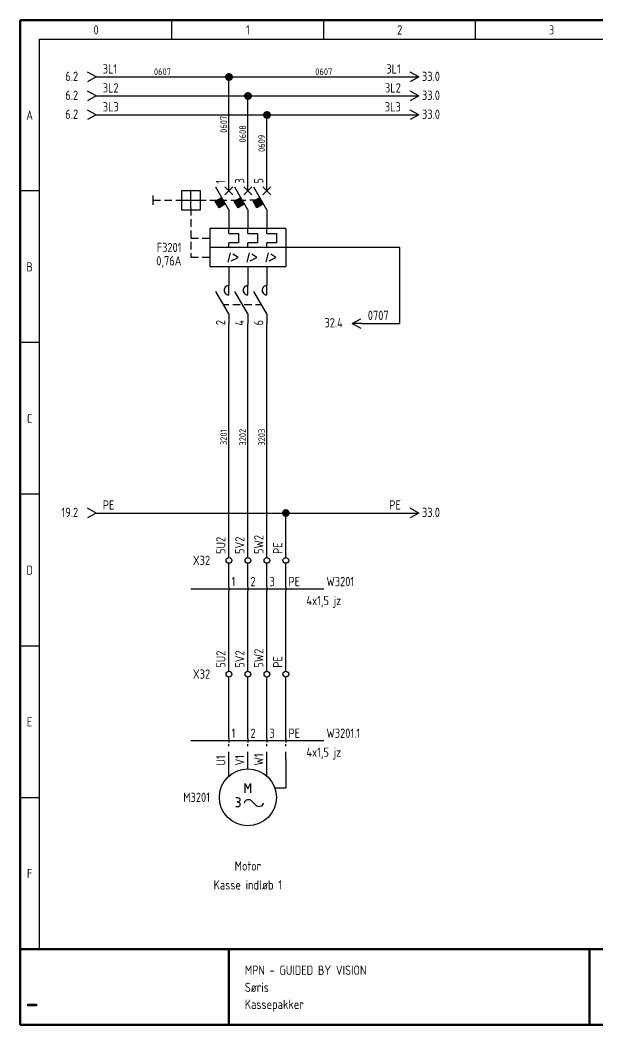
# Model space of a CAD drawing. Header units: millimetres. Extents: x 10 to 410, y 10 to 275.
# Drawn here: x 10 to 162.2, y 10 to 275 of the extents above; entities that cross this region are included whole.
import ezdxf
from ezdxf.enums import TextEntityAlignment as Align

# ---------------------------------------------------------------- set-up
doc = ezdxf.new("R2010")
doc.units = ezdxf.units.MM
doc.linetypes.add('Caddy_Dashdotdot', pattern=[7.5, 2, -1.5, 0.5, -1.5, 0.5, -1.5])
doc.linetypes.add('Caddy_Solid', pattern=[0])
doc.layers.add('2', color=7, linetype='Continuous')
doc.styles.add('Caddy_Vectorfont1p', font='isocp___.ttf', dxfattribs={"width": 0.9})
picture_1 = doc.add_image_def('image1.bmp', size_in_pixel=(51, 10))

# ---------------------------------------------------------------- blocks, each defined once
blk = doc.blocks.new('Blk1')
at = {"linetype": 'Caddy_Solid', "lineweight": 50}
for p, q in [((10, 10), (10, 275)), ((10, 275), (410, 275)), ((10, 30), (410, 30)), ((65, 30), (65, 10)), ((160, 30), (160, 10)), ((410, 10), (10, 10))]:
    blk.add_line(p, q, dxfattribs=at)
at = {"linetype": 'Caddy_Solid', "lineweight": 25}
for p, q in [((50, 270), (50, 275)), ((90, 270), (90, 275)), ((130, 270), (130, 275)), ((15, 270), (15, 30)), ((15, 270), (405, 270)), ((15, 230), (10, 230)), ((15, 190), (10, 190)), ((15, 150), (10, 150)), ((10, 110), (15, 110)), ((10, 70), (15, 70)), ((10, 30), (15, 30))]:
    blk.add_line(p, q, dxfattribs=at)
at = {"lineweight": 25, "style": 'Caddy_Vectorfont1p', "width": 0.9}
for s, p in [('0', (30, 271.2)), ('1', (70, 271.2)), ('2', (110, 271.2)), ('3', (150, 271.2)), ('A', (12.5, 248.7)), ('B', (12.5, 208.7)), ('C', (12.5, 168.7)), ('D', (12.5, 128.7)), ('E', (12.5, 88.7)), ('F', (12.5, 48.7))]:
    blk.add_text(s, height=2.45, dxfattribs=at).set_placement(p, align=Align.CENTER)
for s, p in [('MPN - GUIDED BY VISION', (69.2, 23.2)), ('Søris', (69.2, 18.7)), ('Kassepakker', (69.2, 14.2))]:
    blk.add_text(s, height=2.45, dxfattribs=at).set_placement(p)
image = blk.add_image(picture_1, insert=(12, 15), size_in_units=(2.32, 0.484))
blk = doc.blocks.new('Blk2')
at = {"linetype": 'Caddy_Solid', "lineweight": 25}
for p, q in [((70, 103.25), (70, 105)), ((70, 100), (70, 101.75))]:
    blk.add_line(p, q, dxfattribs=at)
blk.add_circle((70, 102.5), 0.75, dxfattribs=at)
at = {"lineweight": 25, "style": 'Caddy_Vectorfont1p', "width": 0.9, "flags": 1}
blk.add_attdef('$TAG160410', (72.6, 104.2), '', height=2.45, rotation=90, dxfattribs=at)
at = {"layer": '2', "lineweight": 25, "style": 'Caddy_Vectorfont1p', "width": 0.9}
blk.add_attdef('$TAG160400', (69.1, 104.2), '', height=2.45, rotation=90, dxfattribs=at)
at = {"layer": '2', "lineweight": 25, "style": 'Caddy_Vectorfont1p', "width": 0.9, "flags": 1}
for tag, p in [('$TAG140020', (65.05, 108.3)), ('$TAG140050', (65.05, 104.8)), ('$TAG160010', (65.05, 101.3)), ('$TAG160030', (65.05, 97.8)), ('$TAG160040', (65.05, 92.8))]:
    blk.add_attdef(tag, text='', height=2.45, dxfattribs=at).set_placement(p, align=Align.RIGHT)
blk = doc.blocks.new('Blk3')
at = {"linetype": 'Caddy_Solid', "lineweight": 25}
for p, q in [((75, 103.25), (75, 105)), ((75, 100), (75, 101.75))]:
    blk.add_line(p, q, dxfattribs=at)
blk.add_circle((75, 102.5), 0.75, dxfattribs=at)
at = {"lineweight": 25, "style": 'Caddy_Vectorfont1p', "width": 0.9, "flags": 1}
blk.add_attdef('$TAG160410', (77.6, 104.2), '', height=2.45, rotation=90, dxfattribs=at)
at = {"layer": '2', "lineweight": 25, "style": 'Caddy_Vectorfont1p', "width": 0.9}
blk.add_attdef('$TAG160400', (74.1, 104.2), '', height=2.45, rotation=90, dxfattribs=at)
at = {"layer": '2', "lineweight": 25, "style": 'Caddy_Vectorfont1p', "width": 0.9, "flags": 1}
for tag, p in [('$TAG140020', (70.05, 108.3)), ('$TAG140050', (70.05, 104.8)), ('$TAG160010', (70.05, 101.3)), ('$TAG160030', (70.05, 97.8)), ('$TAG160040', (70.05, 92.8))]:
    blk.add_attdef(tag, text='', height=2.45, dxfattribs=at).set_placement(p, align=Align.RIGHT)
blk = doc.blocks.new('Blk4')
at = {"linetype": 'Caddy_Solid', "lineweight": 25}
for p, q in [((65, 103.25), (65, 105)), ((65, 100), (65, 101.75))]:
    blk.add_line(p, q, dxfattribs=at)
blk.add_circle((65, 102.5), 0.75, dxfattribs=at)
at = {"lineweight": 25, "style": 'Caddy_Vectorfont1p', "width": 0.9, "flags": 1}
blk.add_attdef('$TAG160410', (67.6, 104.2), '', height=2.45, rotation=90, dxfattribs=at)
at = {"layer": '2', "lineweight": 25, "style": 'Caddy_Vectorfont1p', "width": 0.9}
blk.add_attdef('$TAG160400', (64.1, 104.2), '', height=2.45, rotation=90, dxfattribs=at)
at = {"layer": '2', "lineweight": 25, "style": 'Caddy_Vectorfont1p', "width": 0.9, "flags": 1}
for tag, p in [('$TAG140020', (60.05, 108.3)), ('$TAG140050', (60.05, 104.8)), ('$TAG160030', (60.05, 97.8)), ('$TAG160040', (60.05, 92.8))]:
    blk.add_attdef(tag, text='', height=2.45, dxfattribs=at).set_placement(p, align=Align.RIGHT)
at = {"layer": '2', "lineweight": 25, "style": 'Caddy_Vectorfont1p', "width": 0.9}
blk.add_attdef('$TAG160010', text='', height=2.45, dxfattribs=at).set_placement((60.05, 101.3), align=Align.RIGHT)
blk = doc.blocks.new('Blk5')
at = {"linetype": 'Caddy_Solid', "lineweight": 25}
for p, q in [((65, 230), (65, 235)), ((70, 230), (70, 235)), ((75, 230), (75, 235)), ((65, 225), (61.58, 230.92)), ((63.94, 228.94), (66.06, 231.06)), ((63.94, 231.06), (66.06, 228.94)), ((70, 225), (66.58, 230.92)), ((68.94, 228.94), (71.06, 231.06)), ((68.94, 231.06), (71.06, 228.94)), ((75, 225), (71.58, 230.92)), ((73.94, 228.94), (76.06, 231.06)), ((73.94, 231.06), (76.06, 228.94)), ((45, 228.75), (45, 226.25)), ((57.5, 230), (52.5, 230)), ((52.5, 230), (52.5, 225)), ((55, 225.5), (55, 230)), ((57.5, 225), (57.5, 230)), ((61.4, 227.23), (63.13, 228.23)), ((63.57, 226.17), (62.57, 227.91)), ((63.7, 226.25), (62.7, 227.98)), ((63.79, 226.3), (62.79, 228.03)), ((63.92, 226.38), (62.92, 228.11)), ((64, 226.42), (63, 228.16)), ((66.4, 227.23), (68.13, 228.23)), ((68.57, 226.17), (67.57, 227.91)), ((68.7, 226.25), (67.7, 227.98)), ((68.79, 226.3), (67.79, 228.03)), ((68.92, 226.38), (67.92, 228.11)), ((69, 226.42), (68, 228.16)), ((71.4, 227.23), (73.13, 228.23)), ((73.57, 226.17), (72.57, 227.91)), ((73.7, 226.25), (72.7, 227.98)), ((73.79, 226.3), (72.79, 228.03)), ((73.92, 226.38), (72.92, 228.11)), ((74, 226.42), (73, 228.16)), ((45, 227.5), (47, 227.5)), ((48, 227.5), (50, 227.5)), ((51, 227.5), (53, 227.5)), ((53, 227.5), (57, 227.5)), ((55, 225.5), (55, 223.5)), ((57, 227.5), (59, 227.5)), ((60, 227.5), (62, 227.5)), ((62.4, 225.5), (61.4, 227.23)), ((62.49, 225.55), (61.49, 227.28)), ((62.62, 225.62), (61.62, 227.36)), ((62.71, 225.67), (61.71, 227.41)), ((62.83, 225.75), (61.83, 227.48)), ((62.92, 225.8), (61.92, 227.53)), ((63.05, 225.88), (62.05, 227.61)), ((63.14, 225.92), (62.14, 227.66)), ((63.27, 226), (62.27, 227.73)), ((63.35, 226.05), (62.35, 227.78)), ((64.13, 226.5), (62.4, 225.5)), ((63.48, 226.12), (62.48, 227.86)), ((63, 227.5), (64.5, 227.5)), ((65.5, 227.5), (68, 227.5)), ((67.4, 225.5), (66.4, 227.23)), ((67.49, 225.55), (66.49, 227.28)), ((67.62, 225.62), (66.62, 227.36)), ((67.71, 225.67), (66.71, 227.41)), ((67.83, 225.75), (66.83, 227.48)), ((67.92, 225.8), (66.92, 227.53)), ((68.05, 225.88), (67.05, 227.61)), ((68.14, 225.92), (67.14, 227.66)), ((68.27, 226), (67.27, 227.73)), ((68.35, 226.05), (67.35, 227.78)), ((69.13, 226.5), (67.4, 225.5)), ((68.48, 226.12), (67.48, 227.86)), ((68.5, 227.5), (69.5, 227.5)), ((72, 227.5), (70.5, 227.5)), ((72.4, 225.5), (71.4, 227.23)), ((72.49, 225.55), (71.49, 227.28)), ((72.62, 225.62), (71.62, 227.36)), ((72.71, 225.67), (71.71, 227.41)), ((72.83, 225.75), (71.83, 227.48)), ((72.92, 225.8), (71.92, 227.53)), ((73.05, 225.88), (72.05, 227.61)), ((73.14, 225.92), (72.14, 227.66)), ((73.27, 226), (72.27, 227.73)), ((73.35, 226.05), (72.35, 227.78)), ((74.13, 226.5), (72.4, 225.5)), ((73.48, 226.12), (72.48, 227.86)), ((52.5, 225), (57.5, 225)), ((65, 225), (65, 220)), ((70, 225), (70, 220)), ((75, 225), (75, 220)), ((55, 222.5), (55, 220.5)), ((60, 220), (60, 210)), ((80, 220), (60, 220)), ((65, 218.75), (65, 220)), ((70, 218.75), (70, 220)), ((75, 218.75), (75, 220)), ((80, 220), (80, 210)), ((55, 219.5), (55, 217.5)), ((55, 217.5), (57, 217.5)), ((58, 217.5), (60, 217.5)), ((65, 218.75), (67.5, 218.75)), ((67.5, 218.75), (67.5, 216.25)), ((70, 218.75), (72.5, 218.75)), ((72.5, 218.75), (72.5, 216.25)), ((75, 218.75), (77.5, 218.75)), ((77.5, 218.75), (77.5, 216.25)), ((55, 216.5), (55, 214.5)), ((80, 215), (60, 215)), ((67.5, 216.25), (65, 216.25)), ((65, 215), (65, 216.25)), ((70, 215), (70, 216.25)), ((72.5, 216.25), (70, 216.25)), ((77.5, 216.25), (75, 216.25)), ((75, 215), (75, 216.25)), ((55, 213.5), (55, 212.5)), ((55, 212.5), (57, 212.5)), ((58, 212.5), (60, 212.5)), ((64.8, 211.2), (65.46, 213.65)), ((65.59, 211.55), (67.4, 212.43)), ((67.4, 212.43), (66.06, 213.3)), ((69.8, 211.2), (70.46, 213.65)), ((70.59, 211.55), (72.4, 212.43)), ((72.4, 212.43), (71.06, 213.3)), ((74.8, 211.2), (75.46, 213.65)), ((75.59, 211.55), (77.4, 212.43)), ((77.4, 212.43), (76.06, 213.3)), ((60, 210), (80, 210)), ((65, 210), (65, 205)), ((70, 210), (70, 205)), ((75, 210), (75, 205))]:
    blk.add_line(p, q, dxfattribs=at)
at = {"lineweight": 25, "style": 'Caddy_Vectorfont1p', "width": 0.9}
for tag, p in [('$TAG175000_00', (64.05, 231.9)), ('$TAG175000_02', (69.05, 231.9)), ('$TAG175000_04', (74.05, 231.9))]:
    blk.add_attdef(tag, p, '', height=2.45, rotation=90, dxfattribs=at)
at = {"lineweight": 25, "style": 'Caddy_Vectorfont1p', "width": 0.9, "flags": 1}
for tag, p in [('$TAG140020', (52.5, 220.8)), ('$TAG140050', (52.5, 217.3)), ('$TAG160040', (52.5, 206.8))]:
    blk.add_attdef(tag, text='', height=2.45, dxfattribs=at).set_placement(p, align=Align.RIGHT)
at = {"lineweight": 25, "style": 'Caddy_Vectorfont1p', "width": 0.9}
for tag, p in [('$TAG160010', (52.5, 213.8)), ('$TAG160030', (52.5, 210.3))]:
    blk.add_attdef(tag, text='', height=2.45, dxfattribs=at).set_placement(p, align=Align.RIGHT)
for tag, p in [('$TAG175000_01', (64.05, 208.4)), ('$TAG175000_03', (69.05, 208.4)), ('$TAG175000_05', (74.05, 208.4))]:
    blk.add_attdef(tag, text='', height=2.45, rotation=90, dxfattribs=at).set_placement(p, align=Align.RIGHT)
blk = doc.blocks.new('Blk6')
at = {"linetype": 'Caddy_Solid', "lineweight": 25}
for p, q in [((65, 202.5), (65, 205)), ((70, 202.5), (70, 205)), ((75, 202.5), (75, 205)), ((65, 197.5), (61.58, 203.42)), ((70, 197.5), (66.58, 203.42)), ((75, 197.5), (71.58, 203.42)), ((63.56, 200), (65, 200)), ((66, 200), (68, 200)), ((69, 200), (71, 200)), ((72, 200), (73.56, 200)), ((65, 197.5), (65, 195)), ((70, 197.5), (70, 195)), ((75, 197.5), (75, 195))]:
    blk.add_line(p, q, dxfattribs=at)
for centre in [(65, 203.75), (70, 203.75), (75, 203.75)]:
    blk.add_ellipse(centre, major_axis=(1.25, 0), ratio=1, start_param=1.570796, end_param=4.712389, dxfattribs=at)
at = {"lineweight": 25, "style": 'Caddy_Vectorfont1p', "width": 0.9}
for tag, p in [('$TAG175000_00', (64.05, 205.9)), ('$TAG175000_02', (69.05, 205.9)), ('$TAG175000_04', (74.05, 205.9))]:
    blk.add_attdef(tag, p, '', height=2.45, rotation=90, dxfattribs=at)
at = {"lineweight": 25, "style": 'Caddy_Vectorfont1p', "width": 0.9, "flags": 1}
for tag, p in [('$TAG140020', (59, 205.8)), ('$TAG140050', (59, 202.3)), ('$TAG160010', (59, 198.8)), ('$TAG160040', (48.8, 194.06))]:
    blk.add_attdef(tag, text='', height=2.45, dxfattribs=at).set_placement(p, align=Align.RIGHT)
at = {"lineweight": 25, "style": 'Caddy_Vectorfont1p', "width": 0.9}
for tag, p in [('$TAG160030', (48.8, 197.56)), ('$TAG160500', (59, 195.3))]:
    blk.add_attdef(tag, text='', height=2.45, dxfattribs=at).set_placement(p, align=Align.RIGHT)
for tag, p in [('$TAG175000_01', (64.05, 195.9)), ('$TAG175000_03', (69.05, 195.9)), ('$TAG175000_05', (74.05, 195.9))]:
    blk.add_attdef(tag, text='', height=2.45, rotation=90, dxfattribs=at).set_placement(p, align=Align.RIGHT)
blk = doc.blocks.new('Blk7')
at = {"linetype": 'Caddy_Solid', "lineweight": 25}
for p, q in [((80, 103.25), (80, 105)), ((80, 100), (80, 101.75))]:
    blk.add_line(p, q, dxfattribs=at)
blk.add_circle((80, 102.5), 0.75, dxfattribs=at)
at = {"lineweight": 25, "style": 'Caddy_Vectorfont1p', "width": 0.9, "flags": 1}
blk.add_attdef('$TAG160410', (82.6, 104.2), '', height=2.45, rotation=90, dxfattribs=at)
at = {"layer": '2', "lineweight": 25, "style": 'Caddy_Vectorfont1p', "width": 0.9}
blk.add_attdef('$TAG160400', (79.1, 104.2), '', height=2.45, rotation=90, dxfattribs=at)
at = {"layer": '2', "lineweight": 25, "style": 'Caddy_Vectorfont1p', "width": 0.9, "flags": 1}
for tag, p in [('$TAG140020', (75.05, 108.3)), ('$TAG140050', (75.05, 104.8)), ('$TAG160010', (75.05, 101.3)), ('$TAG160030', (75.05, 97.8)), ('$TAG160040', (75.05, 92.8))]:
    blk.add_attdef(tag, text='', height=2.45, dxfattribs=at).set_placement(p, align=Align.RIGHT)
blk = doc.blocks.new('Blk8')
at = {"linetype": 'Caddy_Solid', "lineweight": 25}
for p, q in [((65, 75.59), (65, 80)), ((70, 77.5), (70, 80)), ((75, 75.59), (75, 80)), ((80, 80), (80, 72.5)), ((69.3, 71.2), (69.3, 73.65)), ((69.3, 73.65), (70, 72.25)), ((70, 72.25), (70.7, 73.65)), ((70.7, 73.65), (70.7, 71.2)), ((77.07, 72.5), (80, 72.5)), ((66.86, 69.93), (67.39, 69.93)), ((67.39, 69.93), (67.48, 69.91)), ((67.48, 69.91), (67.56, 69.9)), ((67.56, 69.9), (67.65, 69.86)), ((67.65, 69.86), (67.74, 69.79)), ((67.74, 68.93), (67.65, 68.88)), ((67.74, 69.79), (67.82, 69.69)), ((67.82, 69.04), (67.74, 68.93)), ((67.82, 69.69), (67.88, 69.58)), ((67.88, 69.15), (67.82, 69.04)), ((67.88, 69.58), (67.9, 69.49)), ((67.9, 69.23), (67.88, 69.15)), ((67.9, 69.49), (67.91, 69.41)), ((67.91, 69.32), (67.9, 69.23)), ((67.91, 69.41), (67.91, 69.32)), ((71.06, 69.04), (72.11, 67.99)), ((67.39, 67.48), (66.86, 67.48)), ((67.39, 68.79), (67.21, 68.79)), ((67.21, 68.79), (67.39, 68.79)), ((67.48, 68.81), (67.39, 68.79)), ((67.39, 68.79), (67.48, 68.78)), ((67.48, 67.5), (67.39, 67.48)), ((67.56, 68.83), (67.48, 68.81)), ((67.48, 68.78), (67.56, 68.76)), ((67.56, 67.52), (67.48, 67.5)), ((67.65, 68.88), (67.56, 68.83)), ((67.56, 68.76), (67.65, 68.71)), ((67.65, 67.57), (67.56, 67.52)), ((67.65, 68.71), (67.74, 68.65)), ((67.74, 67.62), (67.65, 67.57)), ((67.74, 68.65), (67.82, 68.55)), ((67.82, 67.73), (67.74, 67.62)), ((67.82, 68.55), (67.88, 68.45)), ((67.88, 67.83), (67.82, 67.73)), ((67.88, 68.45), (67.9, 68.36)), ((67.9, 67.92), (67.88, 67.83)), ((67.9, 68.36), (67.91, 68.27)), ((67.91, 68.01), (67.9, 67.92)), ((67.91, 68.27), (67.91, 68.01))]:
    blk.add_line(p, q, dxfattribs=at)
blk.add_circle((70, 70), 7.5, dxfattribs=at)
for centre, start_param, end_param in [((70.19, 68.16), 0.785398, 2.863293), ((72.99, 68.86), -2.356194, -0.32175)]:
    blk.add_ellipse(centre, major_axis=(1.24, 0), ratio=1, start_param=start_param, end_param=end_param, dxfattribs=at)
at = {"lineweight": 25, "style": 'Caddy_Vectorfont1p', "width": 0.9}
for tag, p in [('$TAG175000_00', (64.1, 78.4)), ('$TAG175000_01', (69.1, 78.4)), ('$TAG175000_02', (74.1, 78.4)), ('$TAG175000_03', (79.1, 78.4))]:
    blk.add_attdef(tag, p, '', height=2.45, rotation=90, dxfattribs=at)
for tag, p in [('$TAG160010', (60, 68.8)), ('$TAG160030', (60, 65.3))]:
    blk.add_attdef(tag, text='', height=2.45, dxfattribs=at).set_placement(p, align=Align.RIGHT)
at = {"lineweight": 25, "style": 'Caddy_Vectorfont1p', "width": 0.9, "flags": 1}
blk.add_attdef('$TAG160040', text='', height=2.45, dxfattribs=at).set_placement((60, 61.8), align=Align.RIGHT)
blk = doc.blocks.new('Blk9')
at = {"linetype": 'Caddy_Solid', "lineweight": 25}
blk.add_line((65, 85.5), (65, 84.5), dxfattribs=at)
at = {"lineweight": 25, "style": 'Caddy_Vectorfont1p', "width": 0.9}
blk.add_attdef('$TAG160210', (65.7, 85.7), '', height=2.45, dxfattribs=at)
at = {"lineweight": 25, "style": 'Caddy_Vectorfont1p', "width": 0.9, "flags": 1}
for tag, p in [('$TAG160010', (90.7, 85.7)), ('$TAG160220', (65.7, 80.7)), ('$TAG160030', (90.7, 80.7)), ('$TAG160230', (65.7, 75.7)), ('$TAG160200', (90.7, 75.7)), ('$TAG160040', (90.7, 70.7)), ('$TAG160101', (90.7, 65.7))]:
    blk.add_attdef(tag, p, '', height=2.45, dxfattribs=at)
blk = doc.blocks.new('Blk10')
at = {"linetype": 'Caddy_Solid', "lineweight": 25}
blk.add_line((70, 85.5), (70, 84.5), dxfattribs=at)
at = {"lineweight": 25, "style": 'Caddy_Vectorfont1p', "width": 0.9}
blk.add_attdef('$TAG160210', (70.7, 85.7), '', height=2.45, dxfattribs=at)
at = {"lineweight": 25, "style": 'Caddy_Vectorfont1p', "width": 0.9, "flags": 1}
for tag, p in [('$TAG160010', (90.7, 85.7)), ('$TAG160220', (70.7, 80.7)), ('$TAG160030', (90.7, 80.7)), ('$TAG160230', (70.7, 75.7)), ('$TAG160200', (90.7, 75.7)), ('$TAG160040', (90.7, 70.7)), ('$TAG160101', (90.7, 65.7))]:
    blk.add_attdef(tag, p, '', height=2.45, dxfattribs=at)
blk = doc.blocks.new('Blk11')
at = {"linetype": 'Caddy_Solid', "lineweight": 25}
blk.add_line((75, 85.5), (75, 84.5), dxfattribs=at)
at = {"lineweight": 25, "style": 'Caddy_Vectorfont1p', "width": 0.9}
blk.add_attdef('$TAG160210', (75.7, 85.7), '', height=2.45, dxfattribs=at)
at = {"lineweight": 25, "style": 'Caddy_Vectorfont1p', "width": 0.9, "flags": 1}
for tag, p in [('$TAG160010', (90.7, 85.7)), ('$TAG160220', (75.7, 80.7)), ('$TAG160030', (90.7, 80.7)), ('$TAG160230', (75.7, 75.7)), ('$TAG160200', (90.7, 75.7)), ('$TAG160040', (90.7, 70.7)), ('$TAG160101', (90.7, 65.7))]:
    blk.add_attdef(tag, p, '', height=2.45, dxfattribs=at)
blk = doc.blocks.new('Blk12')
at = {"linetype": 'Caddy_Solid', "lineweight": 25}
blk.add_line((80, 85.5), (80, 84.5), dxfattribs=at)
at = {"lineweight": 25, "style": 'Caddy_Vectorfont1p', "width": 0.9}
for tag, p in [('$TAG160210', (80.7, 85.7)), ('$TAG160010', (90.7, 85.7)), ('$TAG160030', (90.7, 80.7)), ('$TAG160200', (90.7, 75.7))]:
    blk.add_attdef(tag, p, '', height=2.45, dxfattribs=at)
at = {"lineweight": 25, "style": 'Caddy_Vectorfont1p', "width": 0.9, "flags": 1}
for tag, p in [('$TAG160220', (80.7, 80.7)), ('$TAG160230', (80.7, 75.7)), ('$TAG160040', (90.7, 70.7)), ('$TAG160101', (90.7, 65.7))]:
    blk.add_attdef(tag, p, '', height=2.45, dxfattribs=at)
blk = doc.blocks.new('Blk13')
at = {"linetype": 'Caddy_Solid', "lineweight": 25}
for p, q in [((97.5, 195), (99.75, 196.25)), ((97.5, 195), (99.75, 193.75)), ((100, 195), (97.5, 195))]:
    blk.add_line(p, q, dxfattribs=at)
at = {"lineweight": 25, "style": 'Caddy_Vectorfont1p', "width": 0.9, "flags": 1}
for tag, p in [('$TAG140020', (101.6, 202.9)), ('$TAG140050', (101.6, 199.4))]:
    blk.add_attdef(tag, p, '', height=2.45, dxfattribs=at)
at = {"lineweight": 25, "style": 'Caddy_Vectorfont1p', "width": 0.9}
blk.add_attdef('$TAG160500', text='', height=2.45, dxfattribs=at).set_placement((95, 193.95), align=Align.RIGHT)
blk.add_attdef('$TAG160010', (101.6, 195.9), '', height=2.45, dxfattribs=at)
blk = doc.blocks.new('Blk14')
at = {"linetype": 'Caddy_Solid', "lineweight": 25}
for q in [(27.75, 261.25), (27.75, 258.75)]:
    blk.add_line((30, 260), q, dxfattribs=at)
at = {"lineweight": 25, "style": 'Caddy_Vectorfont1p', "width": 0.9, "flags": 1}
for tag, p in [('$TAG140020', (31.77, 267.9)), ('$TAG140050', (31.77, 264.4))]:
    blk.add_attdef(tag, p, '', height=2.45, dxfattribs=at)
at = {"lineweight": 25, "style": 'Caddy_Vectorfont1p', "width": 0.9}
blk.add_attdef('$TAG160010', (31.77, 260.9), '', height=2.45, dxfattribs=at)
blk.add_attdef('$TAG160500', text='', height=2.45, dxfattribs=at).set_placement((25.28, 258.95), align=Align.RIGHT)
blk = doc.blocks.new('Blk15')
at = {"linetype": 'Caddy_Solid', "lineweight": 25}
for q in [(112.75, 261.25), (112.75, 258.75)]:
    blk.add_line((115, 260), q, dxfattribs=at)
at = {"lineweight": 25, "style": 'Caddy_Vectorfont1p', "width": 0.9, "flags": 1}
for tag, p in [('$TAG140020', (110.29, 267.9)), ('$TAG140050', (110.29, 264.4))]:
    blk.add_attdef(tag, text='', height=2.45, dxfattribs=at).set_placement(p, align=Align.RIGHT)
at = {"lineweight": 25, "style": 'Caddy_Vectorfont1p', "width": 0.9}
blk.add_attdef('$TAG160010', text='', height=2.45, dxfattribs=at).set_placement((110.29, 260.9), align=Align.RIGHT)
blk.add_attdef('$TAG160500', (115.87, 258.95), '', height=2.45, dxfattribs=at)
blk = doc.blocks.new('Blk16')
at = {"linetype": 'Caddy_Solid', "lineweight": 25}
for q in [(27.75, 256.25), (27.75, 253.75)]:
    blk.add_line((30, 255), q, dxfattribs=at)
at = {"lineweight": 25, "style": 'Caddy_Vectorfont1p', "width": 0.9, "flags": 1}
for tag, p in [('$TAG140020', (31.77, 262.9)), ('$TAG140050', (31.77, 259.4))]:
    blk.add_attdef(tag, p, '', height=2.45, dxfattribs=at)
at = {"lineweight": 25, "style": 'Caddy_Vectorfont1p', "width": 0.9}
blk.add_attdef('$TAG160010', (31.77, 255.9), '', height=2.45, dxfattribs=at)
blk.add_attdef('$TAG160500', text='', height=2.45, dxfattribs=at).set_placement((25.28, 253.95), align=Align.RIGHT)
blk = doc.blocks.new('Blk17')
at = {"linetype": 'Caddy_Solid', "lineweight": 25}
for q in [(112.75, 256.25), (112.75, 253.75)]:
    blk.add_line((115, 255), q, dxfattribs=at)
at = {"lineweight": 25, "style": 'Caddy_Vectorfont1p', "width": 0.9, "flags": 1}
for tag, p in [('$TAG140020', (110.29, 262.9)), ('$TAG140050', (110.29, 259.4))]:
    blk.add_attdef(tag, text='', height=2.45, dxfattribs=at).set_placement(p, align=Align.RIGHT)
at = {"lineweight": 25, "style": 'Caddy_Vectorfont1p', "width": 0.9}
blk.add_attdef('$TAG160010', text='', height=2.45, dxfattribs=at).set_placement((110.29, 255.9), align=Align.RIGHT)
blk.add_attdef('$TAG160500', (115.87, 253.95), '', height=2.45, dxfattribs=at)
blk = doc.blocks.new('Blk18')
at = {"linetype": 'Caddy_Solid', "lineweight": 25}
for q in [(27.75, 251.25), (27.75, 248.75)]:
    blk.add_line((30, 250), q, dxfattribs=at)
at = {"lineweight": 25, "style": 'Caddy_Vectorfont1p', "width": 0.9, "flags": 1}
for tag, p in [('$TAG140020', (31.77, 257.9)), ('$TAG140050', (31.77, 254.4))]:
    blk.add_attdef(tag, p, '', height=2.45, dxfattribs=at)
at = {"lineweight": 25, "style": 'Caddy_Vectorfont1p', "width": 0.9}
blk.add_attdef('$TAG160010', (31.77, 250.9), '', height=2.45, dxfattribs=at)
blk.add_attdef('$TAG160500', text='', height=2.45, dxfattribs=at).set_placement((25.28, 248.95), align=Align.RIGHT)
blk = doc.blocks.new('Blk19')
at = {"linetype": 'Caddy_Solid', "lineweight": 25}
for q in [(112.75, 251.25), (112.75, 248.75)]:
    blk.add_line((115, 250), q, dxfattribs=at)
at = {"lineweight": 25, "style": 'Caddy_Vectorfont1p', "width": 0.9, "flags": 1}
for tag, p in [('$TAG140020', (110.29, 257.9)), ('$TAG140050', (110.29, 254.4))]:
    blk.add_attdef(tag, text='', height=2.45, dxfattribs=at).set_placement(p, align=Align.RIGHT)
at = {"lineweight": 25, "style": 'Caddy_Vectorfont1p', "width": 0.9}
blk.add_attdef('$TAG160010', text='', height=2.45, dxfattribs=at).set_placement((110.29, 250.9), align=Align.RIGHT)
blk.add_attdef('$TAG160500', (115.87, 248.95), '', height=2.45, dxfattribs=at)
blk = doc.blocks.new('Blk29')
at = {"linetype": 'Caddy_Solid', "lineweight": 25}
for p, q in [((70, 133.25), (70, 135)), ((70, 130), (70, 131.75))]:
    blk.add_line(p, q, dxfattribs=at)
blk.add_circle((70, 132.5), 0.75, dxfattribs=at)
at = {"lineweight": 25, "style": 'Caddy_Vectorfont1p', "width": 0.9, "flags": 1}
blk.add_attdef('$TAG160410', (72.6, 134.2), '', height=2.45, rotation=90, dxfattribs=at)
at = {"layer": '2', "lineweight": 25, "style": 'Caddy_Vectorfont1p', "width": 0.9}
blk.add_attdef('$TAG160400', (69.1, 134.2), '', height=2.45, rotation=90, dxfattribs=at)
at = {"layer": '2', "lineweight": 25, "style": 'Caddy_Vectorfont1p', "width": 0.9, "flags": 1}
for tag, p in [('$TAG140020', (65.05, 138.3)), ('$TAG140050', (65.05, 134.8)), ('$TAG160010', (65.05, 131.3)), ('$TAG160030', (65.05, 127.8)), ('$TAG160040', (65.05, 122.8))]:
    blk.add_attdef(tag, text='', height=2.45, dxfattribs=at).set_placement(p, align=Align.RIGHT)
blk = doc.blocks.new('Blk30')
at = {"linetype": 'Caddy_Solid', "lineweight": 25}
for p, q in [((75, 133.25), (75, 135)), ((75, 130), (75, 131.75))]:
    blk.add_line(p, q, dxfattribs=at)
blk.add_circle((75, 132.5), 0.75, dxfattribs=at)
at = {"lineweight": 25, "style": 'Caddy_Vectorfont1p', "width": 0.9, "flags": 1}
blk.add_attdef('$TAG160410', (77.6, 134.2), '', height=2.45, rotation=90, dxfattribs=at)
at = {"layer": '2', "lineweight": 25, "style": 'Caddy_Vectorfont1p', "width": 0.9}
blk.add_attdef('$TAG160400', (74.1, 134.2), '', height=2.45, rotation=90, dxfattribs=at)
at = {"layer": '2', "lineweight": 25, "style": 'Caddy_Vectorfont1p', "width": 0.9, "flags": 1}
for tag, p in [('$TAG140020', (70.05, 138.3)), ('$TAG140050', (70.05, 134.8)), ('$TAG160010', (70.05, 131.3)), ('$TAG160030', (70.05, 127.8)), ('$TAG160040', (70.05, 122.8))]:
    blk.add_attdef(tag, text='', height=2.45, dxfattribs=at).set_placement(p, align=Align.RIGHT)
blk = doc.blocks.new('Blk31')
at = {"linetype": 'Caddy_Solid', "lineweight": 25}
for p, q in [((65, 133.25), (65, 135)), ((65, 130), (65, 131.75))]:
    blk.add_line(p, q, dxfattribs=at)
blk.add_circle((65, 132.5), 0.75, dxfattribs=at)
at = {"lineweight": 25, "style": 'Caddy_Vectorfont1p', "width": 0.9, "flags": 1}
blk.add_attdef('$TAG160410', (67.6, 134.2), '', height=2.45, rotation=90, dxfattribs=at)
at = {"layer": '2', "lineweight": 25, "style": 'Caddy_Vectorfont1p', "width": 0.9}
blk.add_attdef('$TAG160400', (64.1, 134.2), '', height=2.45, rotation=90, dxfattribs=at)
at = {"layer": '2', "lineweight": 25, "style": 'Caddy_Vectorfont1p', "width": 0.9, "flags": 1}
for tag, p in [('$TAG140020', (60.05, 138.3)), ('$TAG140050', (60.05, 134.8)), ('$TAG160030', (60.05, 127.8)), ('$TAG160040', (60.05, 122.8))]:
    blk.add_attdef(tag, text='', height=2.45, dxfattribs=at).set_placement(p, align=Align.RIGHT)
at = {"layer": '2', "lineweight": 25, "style": 'Caddy_Vectorfont1p', "width": 0.9}
blk.add_attdef('$TAG160010', text='', height=2.45, dxfattribs=at).set_placement((60.05, 131.3), align=Align.RIGHT)
blk = doc.blocks.new('Blk32')
at = {"linetype": 'Caddy_Solid', "lineweight": 25}
for p, q in [((80, 133.25), (80, 135)), ((80, 130), (80, 131.75))]:
    blk.add_line(p, q, dxfattribs=at)
blk.add_circle((80, 132.5), 0.75, dxfattribs=at)
at = {"lineweight": 25, "style": 'Caddy_Vectorfont1p', "width": 0.9, "flags": 1}
blk.add_attdef('$TAG160410', (82.6, 134.2), '', height=2.45, rotation=90, dxfattribs=at)
at = {"layer": '2', "lineweight": 25, "style": 'Caddy_Vectorfont1p', "width": 0.9}
blk.add_attdef('$TAG160400', (79.1, 134.2), '', height=2.45, rotation=90, dxfattribs=at)
at = {"layer": '2', "lineweight": 25, "style": 'Caddy_Vectorfont1p', "width": 0.9, "flags": 1}
for tag, p in [('$TAG140020', (75.05, 138.3)), ('$TAG140050', (75.05, 134.8)), ('$TAG160010', (75.05, 131.3)), ('$TAG160030', (75.05, 127.8)), ('$TAG160040', (75.05, 122.8))]:
    blk.add_attdef(tag, text='', height=2.45, dxfattribs=at).set_placement(p, align=Align.RIGHT)
blk = doc.blocks.new('Blk33')
at = {"linetype": 'Caddy_Solid', "lineweight": 25}
for q in [(27.75, 146.25), (27.75, 143.75)]:
    blk.add_line((30, 145), q, dxfattribs=at)
at = {"lineweight": 25, "style": 'Caddy_Vectorfont1p', "width": 0.9, "flags": 1}
for tag, p in [('$TAG140020', (31.77, 152.9)), ('$TAG140050', (31.77, 149.4))]:
    blk.add_attdef(tag, p, '', height=2.45, dxfattribs=at)
at = {"lineweight": 25, "style": 'Caddy_Vectorfont1p', "width": 0.9}
blk.add_attdef('$TAG160500', text='', height=2.45, dxfattribs=at).set_placement((25.28, 143.95), align=Align.RIGHT)
blk.add_attdef('$TAG160010', (31.77, 145.9), '', height=2.45, dxfattribs=at)
blk = doc.blocks.new('Blk34')
at = {"linetype": 'Caddy_Solid', "lineweight": 25}
for q in [(112.75, 146.25), (112.75, 143.75)]:
    blk.add_line((115, 145), q, dxfattribs=at)
at = {"lineweight": 25, "style": 'Caddy_Vectorfont1p', "width": 0.9, "flags": 1}
for tag, p in [('$TAG140020', (110.29, 152.9)), ('$TAG140050', (110.29, 149.4))]:
    blk.add_attdef(tag, text='', height=2.45, dxfattribs=at).set_placement(p, align=Align.RIGHT)
at = {"lineweight": 25, "style": 'Caddy_Vectorfont1p', "width": 0.9}
blk.add_attdef('$TAG160010', text='', height=2.45, dxfattribs=at).set_placement((110.29, 145.9), align=Align.RIGHT)
blk.add_attdef('$TAG160500', (115.87, 143.95), '', height=2.45, dxfattribs=at)
blk = doc.blocks.new('Blk51')
at = {"linetype": 'Caddy_Solid', "lineweight": 25}
blk.add_line((65, 125.5), (65, 124.5), dxfattribs=at)
at = {"lineweight": 25, "style": 'Caddy_Vectorfont1p', "width": 0.9}
for tag, p in [('$TAG160210', (65.7, 125.7)), ('$TAG160010', (90.7, 125.7))]:
    blk.add_attdef(tag, p, '', height=2.45, dxfattribs=at)
at = {"lineweight": 25, "style": 'Caddy_Vectorfont1p', "width": 0.9, "flags": 1}
for tag, p in [('$TAG160220', (65.7, 120.7)), ('$TAG160030', (90.7, 120.7)), ('$TAG160230', (65.7, 115.7)), ('$TAG160200', (90.7, 115.7)), ('$TAG160040', (90.7, 110.7)), ('$TAG160101', (90.7, 105.7))]:
    blk.add_attdef(tag, p, '', height=2.45, dxfattribs=at)
blk = doc.blocks.new('Blk52')
at = {"linetype": 'Caddy_Solid', "lineweight": 25}
blk.add_line((70, 125.5), (70, 124.5), dxfattribs=at)
at = {"lineweight": 25, "style": 'Caddy_Vectorfont1p', "width": 0.9}
for tag, p in [('$TAG160210', (70.7, 125.7)), ('$TAG160010', (90.7, 125.7))]:
    blk.add_attdef(tag, p, '', height=2.45, dxfattribs=at)
at = {"lineweight": 25, "style": 'Caddy_Vectorfont1p', "width": 0.9, "flags": 1}
for tag, p in [('$TAG160220', (70.7, 120.7)), ('$TAG160030', (90.7, 120.7)), ('$TAG160230', (70.7, 115.7)), ('$TAG160200', (90.7, 115.7)), ('$TAG160040', (90.7, 110.7)), ('$TAG160101', (90.7, 105.7))]:
    blk.add_attdef(tag, p, '', height=2.45, dxfattribs=at)
blk = doc.blocks.new('Blk53')
at = {"linetype": 'Caddy_Solid', "lineweight": 25}
blk.add_line((75, 125.5), (75, 124.5), dxfattribs=at)
at = {"lineweight": 25, "style": 'Caddy_Vectorfont1p', "width": 0.9}
blk.add_attdef('$TAG160210', (75.7, 125.7), '', height=2.45, dxfattribs=at)
at = {"lineweight": 25, "style": 'Caddy_Vectorfont1p', "width": 0.9, "flags": 1}
for tag, p in [('$TAG160010', (90.7, 125.7)), ('$TAG160220', (75.7, 120.7)), ('$TAG160030', (90.7, 120.7)), ('$TAG160230', (75.7, 115.7)), ('$TAG160200', (90.7, 115.7)), ('$TAG160040', (90.7, 110.7)), ('$TAG160101', (90.7, 105.7))]:
    blk.add_attdef(tag, p, '', height=2.45, dxfattribs=at)
blk = doc.blocks.new('Blk54')
at = {"linetype": 'Caddy_Solid', "lineweight": 25}
blk.add_line((80, 125.5), (80, 124.5), dxfattribs=at)
at = {"lineweight": 25, "style": 'Caddy_Vectorfont1p', "width": 0.9}
for tag, p in [('$TAG160210', (80.7, 125.7)), ('$TAG160010', (90.7, 125.7))]:
    blk.add_attdef(tag, p, '', height=2.45, dxfattribs=at)
at = {"lineweight": 25, "style": 'Caddy_Vectorfont1p', "width": 0.9, "flags": 1}
for tag, p in [('$TAG160220', (80.7, 120.7)), ('$TAG160030', (90.7, 120.7)), ('$TAG160230', (80.7, 115.7)), ('$TAG160200', (90.7, 115.7)), ('$TAG160040', (90.7, 110.7)), ('$TAG160101', (90.7, 105.7))]:
    blk.add_attdef(tag, p, '', height=2.45, dxfattribs=at)

msp = doc.modelspace()

# ---------------------------------------------------------------- linework, layer by layer
at = {"linetype": 'Caddy_Solid', "lineweight": 25}
for p, q in [((30, 260), (65, 260)), ((65, 235), (65, 260)), ((65, 260), (115, 260)), ((30, 255), (70, 255)), ((70, 235), (70, 255)), ((70, 255), (115, 255)), ((30, 250), (75, 250)), ((75, 235), (75, 250)), ((75, 250), (115, 250)), ((110, 215), (80, 215)), ((110, 195), (110, 215)), ((65, 205), (65, 205)), ((70, 205), (70, 205)), ((75, 205), (75, 205)), ((65, 135), (65, 195)), ((70, 135), (70, 195)), ((75, 135), (75, 195)), ((100, 195), (110, 195)), ((30, 145), (80, 145)), ((80, 145), (115, 145)), ((80, 135), (80, 145)), ((65, 125.5), (65, 130)), ((70, 125.5), (70, 130)), ((75, 125.5), (75, 130)), ((80, 125.5), (80, 130)), ((55, 125), (90, 125)), ((65, 105), (65, 124.5)), ((70, 105), (70, 124.5)), ((75, 105), (75, 124.5)), ((80, 105), (80, 124.5)), ((65, 85.5), (65, 100)), ((70, 85.5), (70, 100)), ((75, 85.5), (75, 100)), ((80, 85), (80, 100)), ((55, 85), (90, 85))]:
    msp.add_line(p, q, dxfattribs=at)
at = {"linetype": 'Caddy_Dashdotdot', "lineweight": 25}
for p, q in [((65, 80), (65, 84.5)), ((70, 80), (70, 84.5)), ((75, 80), (75, 84.5)), ((80, 80), (80, 84.5))]:
    msp.add_line(p, q, dxfattribs=at)
at = {"lineweight": 40}
for centre, radius in [((65, 260), 0.8), ((65, 260), 0.6), ((65, 260), 0.4), ((70, 255), 0.8), ((70, 255), 0.6), ((70, 255), 0.4), ((75, 250), 0.8), ((75, 250), 0.6), ((75, 250), 0.4), ((80, 145), 0.8), ((80, 145), 0.6), ((80, 145), 0.4)]:
    msp.add_circle(centre, radius, dxfattribs=at)

# ---------------------------------------------------------------- block references
msp.add_blockref('Blk1', (0, 0, 1))
ref = msp.add_blockref('Blk14', (0, 0, 1))
ref.add_attrib('$TAG160010', '3L1', (31.77, 260.9), dxfattribs={"lineweight": 25, "height": 2.45, "style": 'Caddy_Vectorfont1p', "width": 0.9})
ref.add_attrib('$TAG160500', '6.2', dxfattribs={"lineweight": 25, "height": 2.45, "style": 'Caddy_Vectorfont1p', "width": 0.9}).set_placement((25.28, 258.95), align=Align.RIGHT)
ref = msp.add_blockref('Blk15', (0, 0, 1))
ref.add_attrib('$TAG160010', '3L1', dxfattribs={"lineweight": 25, "height": 2.45, "style": 'Caddy_Vectorfont1p', "width": 0.9}).set_placement((110.29, 260.9), align=Align.RIGHT)
ref.add_attrib('$TAG160500', '33.0', (115.87, 258.95), dxfattribs={"lineweight": 25, "height": 2.45, "style": 'Caddy_Vectorfont1p', "width": 0.9})
ref = msp.add_blockref('Blk16', (0, 0, 1))
ref.add_attrib('$TAG160010', '3L2', (31.77, 255.9), dxfattribs={"lineweight": 25, "height": 2.45, "style": 'Caddy_Vectorfont1p', "width": 0.9})
ref.add_attrib('$TAG160500', '6.2', dxfattribs={"lineweight": 25, "height": 2.45, "style": 'Caddy_Vectorfont1p', "width": 0.9}).set_placement((25.28, 253.95), align=Align.RIGHT)
ref = msp.add_blockref('Blk17', (0, 0, 1))
ref.add_attrib('$TAG160010', '3L2', dxfattribs={"lineweight": 25, "height": 2.45, "style": 'Caddy_Vectorfont1p', "width": 0.9}).set_placement((110.29, 255.9), align=Align.RIGHT)
ref.add_attrib('$TAG160500', '33.0', (115.87, 253.95), dxfattribs={"lineweight": 25, "height": 2.45, "style": 'Caddy_Vectorfont1p', "width": 0.9})
ref = msp.add_blockref('Blk18', (0, 0, 1))
ref.add_attrib('$TAG160010', '3L3', (31.77, 250.9), dxfattribs={"lineweight": 25, "height": 2.45, "style": 'Caddy_Vectorfont1p', "width": 0.9})
ref.add_attrib('$TAG160500', '6.2', dxfattribs={"lineweight": 25, "height": 2.45, "style": 'Caddy_Vectorfont1p', "width": 0.9}).set_placement((25.28, 248.95), align=Align.RIGHT)
ref = msp.add_blockref('Blk19', (0, 0, 1))
ref.add_attrib('$TAG160010', '3L3', dxfattribs={"lineweight": 25, "height": 2.45, "style": 'Caddy_Vectorfont1p', "width": 0.9}).set_placement((110.29, 250.9), align=Align.RIGHT)
ref.add_attrib('$TAG160500', '33.0', (115.87, 248.95), dxfattribs={"lineweight": 25, "height": 2.45, "style": 'Caddy_Vectorfont1p', "width": 0.9})
ref = msp.add_blockref('Blk5', (0, 0, 1))
ref.add_attrib('$TAG160010', 'F3201', dxfattribs={"lineweight": 25, "height": 2.45, "style": 'Caddy_Vectorfont1p', "width": 0.9}).set_placement((52.5, 213.8), align=Align.RIGHT)
ref.add_attrib('$TAG160030', '0,76A', dxfattribs={"lineweight": 25, "height": 2.45, "style": 'Caddy_Vectorfont1p', "width": 0.9}).set_placement((52.5, 210.3), align=Align.RIGHT)
ref.add_attrib('$TAG175000_00', '1', (64.05, 231.9), dxfattribs={"lineweight": 25, "height": 2.45, "rotation": 90, "style": 'Caddy_Vectorfont1p', "width": 0.9})
ref.add_attrib('$TAG175000_02', '3', (69.05, 231.9), dxfattribs={"lineweight": 25, "height": 2.45, "rotation": 90, "style": 'Caddy_Vectorfont1p', "width": 0.9})
ref.add_attrib('$TAG175000_04', '5', (74.05, 231.9), dxfattribs={"lineweight": 25, "height": 2.45, "rotation": 90, "style": 'Caddy_Vectorfont1p', "width": 0.9})
ref = msp.add_blockref('Blk6', (0, 0, 1))
ref.add_attrib('$TAG175000_01', '2', dxfattribs={"lineweight": 25, "height": 2.45, "rotation": 90, "style": 'Caddy_Vectorfont1p', "width": 0.9}).set_placement((64.05, 195.9), align=Align.RIGHT)
ref.add_attrib('$TAG175000_03', '4', dxfattribs={"lineweight": 25, "height": 2.45, "rotation": 90, "style": 'Caddy_Vectorfont1p', "width": 0.9}).set_placement((69.05, 195.9), align=Align.RIGHT)
ref.add_attrib('$TAG175000_05', '6', dxfattribs={"lineweight": 25, "height": 2.45, "rotation": 90, "style": 'Caddy_Vectorfont1p', "width": 0.9}).set_placement((74.05, 195.9), align=Align.RIGHT)
ref = msp.add_blockref('Blk13', (0, 0, 1))
ref.add_attrib('$TAG160010', '0707', (101.6, 195.9), dxfattribs={"lineweight": 25, "height": 2.45, "style": 'Caddy_Vectorfont1p', "width": 0.9})
ref.add_attrib('$TAG160500', '32.4', dxfattribs={"lineweight": 25, "height": 2.45, "style": 'Caddy_Vectorfont1p', "width": 0.9}).set_placement((95, 193.95), align=Align.RIGHT)
ref = msp.add_blockref('Blk33', (0, 0, 1))
ref.add_attrib('$TAG160010', 'PE', (31.77, 145.9), dxfattribs={"lineweight": 25, "height": 2.45, "style": 'Caddy_Vectorfont1p', "width": 0.9})
ref.add_attrib('$TAG160500', '19.2', dxfattribs={"lineweight": 25, "height": 2.45, "style": 'Caddy_Vectorfont1p', "width": 0.9}).set_placement((25.28, 143.95), align=Align.RIGHT)
ref = msp.add_blockref('Blk34', (0, 0, 1))
ref.add_attrib('$TAG160010', 'PE', dxfattribs={"lineweight": 25, "height": 2.45, "style": 'Caddy_Vectorfont1p', "width": 0.9}).set_placement((110.29, 145.9), align=Align.RIGHT)
ref.add_attrib('$TAG160500', '33.0', (115.87, 143.95), dxfattribs={"lineweight": 25, "height": 2.45, "style": 'Caddy_Vectorfont1p', "width": 0.9})
ref = msp.add_blockref('Blk31', (0, 0, 1))
ref.add_attrib('$TAG160010', 'X32', dxfattribs={"layer": '2', "lineweight": 25, "height": 2.45, "style": 'Caddy_Vectorfont1p', "width": 0.9}).set_placement((60.05, 131.3), align=Align.RIGHT)
ref.add_attrib('$TAG160400', '5U2', (64.1, 134.2), dxfattribs={"layer": '2', "lineweight": 25, "height": 2.45, "rotation": 90, "style": 'Caddy_Vectorfont1p', "width": 0.9})
ref = msp.add_blockref('Blk29', (0, 0, 1))
ref.add_attrib('$TAG160400', '5V2', (69.1, 134.2), dxfattribs={"layer": '2', "lineweight": 25, "height": 2.45, "rotation": 90, "style": 'Caddy_Vectorfont1p', "width": 0.9})
ref = msp.add_blockref('Blk30', (0, 0, 1))
ref.add_attrib('$TAG160400', '5W2', (74.1, 134.2), dxfattribs={"layer": '2', "lineweight": 25, "height": 2.45, "rotation": 90, "style": 'Caddy_Vectorfont1p', "width": 0.9})
ref = msp.add_blockref('Blk32', (0, 0, 1))
ref.add_attrib('$TAG160400', 'PE', (79.1, 134.2), dxfattribs={"layer": '2', "lineweight": 25, "height": 2.45, "rotation": 90, "style": 'Caddy_Vectorfont1p', "width": 0.9})
ref = msp.add_blockref('Blk51', (0, 0, 1))
ref.add_attrib('$TAG160010', 'W3201', (90.7, 125.7), dxfattribs={"lineweight": 25, "height": 2.45, "style": 'Caddy_Vectorfont1p', "width": 0.9})
ref.add_attrib('$TAG160210', '1', (65.7, 125.7), dxfattribs={"lineweight": 25, "height": 2.45, "style": 'Caddy_Vectorfont1p', "width": 0.9})
ref = msp.add_blockref('Blk52', (0, 0, 1))
ref.add_attrib('$TAG160010', 'W3201', (90.7, 125.7), dxfattribs={"lineweight": 25, "height": 2.45, "style": 'Caddy_Vectorfont1p', "width": 0.9})
ref.add_attrib('$TAG160210', '2', (70.7, 125.7), dxfattribs={"lineweight": 25, "height": 2.45, "style": 'Caddy_Vectorfont1p', "width": 0.9})
ref = msp.add_blockref('Blk53', (0, 0, 1))
ref.add_attrib('$TAG160210', '3', (75.7, 125.7), dxfattribs={"lineweight": 25, "height": 2.45, "style": 'Caddy_Vectorfont1p', "width": 0.9})
ref = msp.add_blockref('Blk54', (0, 0, 1))
ref.add_attrib('$TAG160010', 'W3201', (90.7, 125.7), dxfattribs={"lineweight": 25, "height": 2.45, "style": 'Caddy_Vectorfont1p', "width": 0.9})
ref.add_attrib('$TAG160210', 'PE', (80.7, 125.7), dxfattribs={"lineweight": 25, "height": 2.45, "style": 'Caddy_Vectorfont1p', "width": 0.9})
ref = msp.add_blockref('Blk3', (0, 0, 1))
ref.add_attrib('$TAG160400', '5W2', (74.1, 104.2), dxfattribs={"layer": '2', "lineweight": 25, "height": 2.45, "rotation": 90, "style": 'Caddy_Vectorfont1p', "width": 0.9})
ref = msp.add_blockref('Blk4', (0, 0, 1))
ref.add_attrib('$TAG160010', 'X32', dxfattribs={"layer": '2', "lineweight": 25, "height": 2.45, "style": 'Caddy_Vectorfont1p', "width": 0.9}).set_placement((60.05, 101.3), align=Align.RIGHT)
ref.add_attrib('$TAG160400', '5U2', (64.1, 104.2), dxfattribs={"layer": '2', "lineweight": 25, "height": 2.45, "rotation": 90, "style": 'Caddy_Vectorfont1p', "width": 0.9})
ref = msp.add_blockref('Blk2', (0, 0, 1))
ref.add_attrib('$TAG160400', '5V2', (69.1, 104.2), dxfattribs={"layer": '2', "lineweight": 25, "height": 2.45, "rotation": 90, "style": 'Caddy_Vectorfont1p', "width": 0.9})
ref = msp.add_blockref('Blk7', (0, 0, 1))
ref.add_attrib('$TAG160400', 'PE', (79.1, 104.2), dxfattribs={"layer": '2', "lineweight": 25, "height": 2.45, "rotation": 90, "style": 'Caddy_Vectorfont1p', "width": 0.9})
ref = msp.add_blockref('Blk9', (0, 0, 1))
ref.add_attrib('$TAG160210', '1', (65.7, 85.7), dxfattribs={"lineweight": 25, "height": 2.45, "style": 'Caddy_Vectorfont1p', "width": 0.9})
ref = msp.add_blockref('Blk10', (0, 0, 1))
ref.add_attrib('$TAG160210', '2', (70.7, 85.7), dxfattribs={"lineweight": 25, "height": 2.45, "style": 'Caddy_Vectorfont1p', "width": 0.9})
ref = msp.add_blockref('Blk11', (0, 0, 1))
ref.add_attrib('$TAG160210', '3', (75.7, 85.7), dxfattribs={"lineweight": 25, "height": 2.45, "style": 'Caddy_Vectorfont1p', "width": 0.9})
ref = msp.add_blockref('Blk12', (0, 0, 1))
ref.add_attrib('$TAG160010', 'W3201.1', (90.7, 85.7), dxfattribs={"lineweight": 25, "height": 2.45, "style": 'Caddy_Vectorfont1p', "width": 0.9})
ref.add_attrib('$TAG160210', 'PE', (80.7, 85.7), dxfattribs={"lineweight": 25, "height": 2.45, "style": 'Caddy_Vectorfont1p', "width": 0.9})
ref = msp.add_blockref('Blk8', (0, 0, 1))
ref.add_attrib('$TAG160010', 'M3201', dxfattribs={"lineweight": 25, "height": 2.45, "style": 'Caddy_Vectorfont1p', "width": 0.9}).set_placement((60, 68.8), align=Align.RIGHT)
ref.add_attrib('$TAG175000_00', 'U1', (64.1, 78.4), dxfattribs={"lineweight": 25, "height": 2.45, "rotation": 90, "style": 'Caddy_Vectorfont1p', "width": 0.9})
ref.add_attrib('$TAG175000_01', 'V1', (69.1, 78.4), dxfattribs={"lineweight": 25, "height": 2.45, "rotation": 90, "style": 'Caddy_Vectorfont1p', "width": 0.9})
ref.add_attrib('$TAG175000_02', 'W1', (74.1, 78.4), dxfattribs={"lineweight": 25, "height": 2.45, "rotation": 90, "style": 'Caddy_Vectorfont1p', "width": 0.9})

# ---------------------------------------------------------------- texts
at = {"lineweight": 25, "style": 'Caddy_Vectorfont1p', "width": 0.9}
for s, height, p in [('0607', 1.75, (47.5, 260.5)), ('0607', 1.75, (90, 260.5)), ('4x1,5 jz', 2.45, (90, 120.7)), ('4x1,5 jz', 2.45, (90, 80.7)), ('Motor', 2.45, (70, 50.7)), ('Kasse indløb 1', 2.45, (70, 45.7))]:
    msp.add_text(s, height=height, dxfattribs=at).set_placement(p, align=Align.CENTER)
for s, p in [('0607', (64.5, 247.5)), ('0608', (69.5, 245)), ('0609', (74.5, 242.5)), ('3201', (64.5, 165)), ('3202', (69.5, 165)), ('3203', (74.5, 165))]:
    msp.add_text(s, height=1.75, rotation=90, dxfattribs=at).set_placement(p, align=Align.CENTER)

doc.saveas('drawing.dxf')
